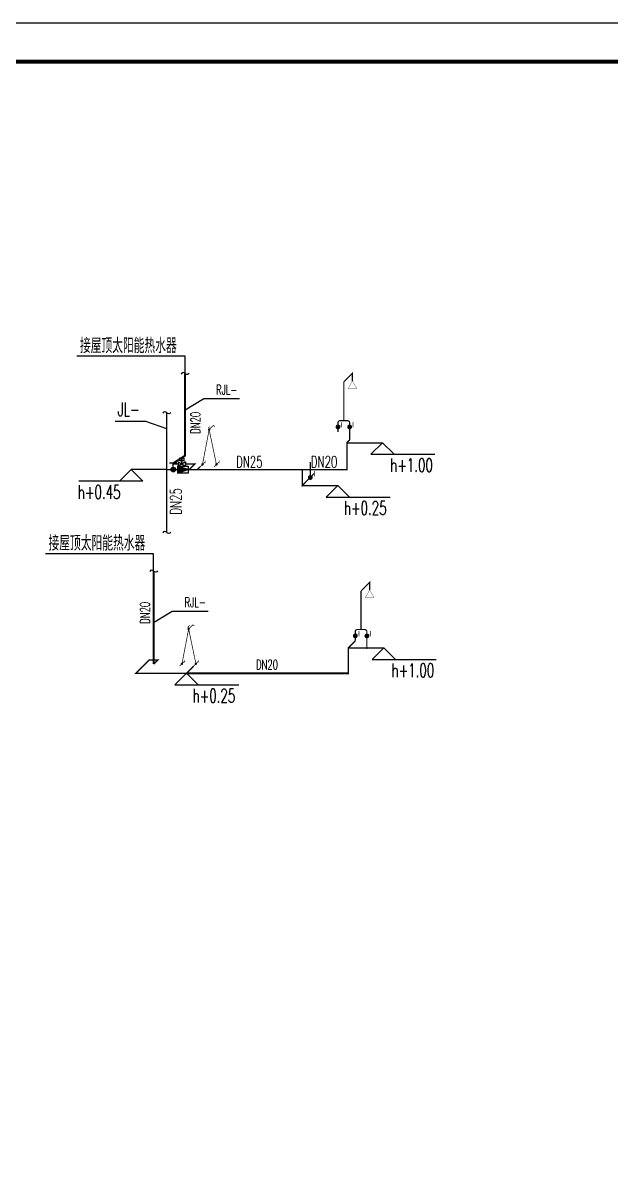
# Model space of a CAD drawing. Extents: x -216126 to 1846968, y -229642 to 543368.
# Drawn here: x 384557 to 392151, y 219677 to 234510 of the extents above; entities that cross this region are included whole.
import ezdxf
from ezdxf.enums import TextEntityAlignment as Align

# ---------------------------------------------------------------- set-up
doc = ezdxf.new("R2010")
doc.units = 0
doc.header["$LTSCALE"] = 1000
doc.header["$MEASUREMENT"] = 0
for name, color, linetype in [('DIM_热给水', 3, 'Continuous'), ('DIM_给水', 3, 'Continuous'), ('EQUIP_热给水', 7, 'Continuous'), ('EQUIP_给水', 7, 'Continuous'), ('EVALVE_给水', 7, 'Continuous'), ('PIPE-热给水', 5, 'Continuous'), ('PIPE-给水', 3, 'Continuous'), ('S_WALL', 9, 'Continuous'), ('TEXT_热给水', 7, 'Continuous'), ('TEXT_给水', 7, 'Continuous'), ('TK', 4, 'Continuous'), ('TWT_TEXT', 7, 'Continuous'), ('VALVE_给水', 7, 'Continuous')]:
    doc.layers.add(name, color=color, linetype=linetype)
doc.styles.add('_TCH_DIM', font='SIMPLEX', dxfattribs={"bigfont": 'GBCBIG'})
doc.styles.add('_TWT_DIM_ELE', font='SIMPLEX', dxfattribs={"width": 0.8, "height": 3, "bigfont": 'HZTXT'})
doc.styles.add('_TWT_PIPEDN', font='SIMPLEX', dxfattribs={"width": 0.8, "height": 3, "bigfont": 'HZTXT'})
doc.styles.add('_TWT_SERIAL', font='COMPLEX', dxfattribs={"width": 0.8, "height": 3, "bigfont": 'HZTXT'})
doc.styles.add('HZ', font='rs', dxfattribs={"width": 0.8, "bigfont": 'hztxt'})

# ---------------------------------------------------------------- blocks, each defined once
blk = doc.blocks.new('GeYuanFrame_85425800', base_point=(20.09, 4.53))
at = {"layer": 'TK'}
blk.add_lwpolyline([(20.09, 4.53), (20.09, 598.53), (861.09, 598.53), (861.09, 4.53)], close=True, dxfattribs=at)
at = {"layer": 'TK', "const_width": 1}
blk.add_lwpolyline([(45.09, 588.53), (851.09, 588.53), (851.09, 14.53), (45.09, 14.53)], close=True, dxfattribs=at)
blk = doc.blocks.new('$EVALVE$00000018')
for p, q in [((-125, 72), (125, -72)), ((125, 72), (-125, -72)), ((-125, 72), (-125, -72)), ((0, 0), (0, 104)), ((125, 72), (125, -72))]:
    blk.add_line(p, q)
blk.add_lwpolyline([(73, 106), (-66, 106), (-66, 206), (73, 206)], close=True)
for p in [(-125, 0), (125, 0)]:
    blk.add_point(p)
at = {"style": 'HZ', "width": 0.758801}
blk.add_text('M', height=69.3, dxfattribs=at).set_placement((-24, 125), (26, 125), align=Align.FIT)
blk = doc.blocks.new('$VALVE$00000497')
for p, q in [((78, 138), (-78, 138)), ((0, 50), (0, 138))]:
    blk.add_line(p, q)
at = {"const_width": 49.6}
blk.add_lwpolyline([(25, 0, 1), (-25, 0, 1)], format="xyb", close=True, dxfattribs=at)
blk.add_circle((0, 0), 50)
blk = doc.blocks.new('$VALVE$00000752')
for p, q in [((-112.5, 75), (112.5, 75)), ((112.5, 75), (112.5, -75)), ((112.5, -75), (-112.5, -75))]:
    blk.add_line(p, q)
blk.add_lwpolyline([(-112.5, -75), (112.5, 0), (-112.5, 75)], close=True)
for p in [(-112.5, 0), (112.5, 0)]:
    blk.add_point(p)
blk.add_solid([(-112.5, 75), (112.5, 0), (-112.5, -75)])
blk = doc.blocks.new('$ATTACHMENT$00000174')
for points, const_width in [([(390, 1603), (103, 103)], 30), ([(337, 1667), (432, 1763)], 15), ([(390, 1603), (567, 1780), (631, 1732)], 30), ([(390, 1721), (390, 1603)], 30), ([(390, 1603), (703, 103)], 30), ([(0, 0), (220, 220)], 30), ([(220, 278), (220, 154)], 15), ([(600, -2), (820, 218)], 30), ([(820, 276), (820, 152)], 15)]:
    blk.add_lwpolyline(points, dxfattribs=dict(const_width=const_width))
at = {"const_width": 50}
for points in [[(365, 1603, 1), (415, 1603, 1)], [(78, 105, 1), (128, 105, 1)], [(678, 103, 1), (728, 103, 1)]]:
    blk.add_lwpolyline(points, format="xyb", close=True, dxfattribs=at)
blk = doc.blocks.new('$ATTACHMENT$00000127')
for points, const_width in [([(137, 136), (137, 536)], 30), ([(241, 306), (241, 163)], 15), ([(0, 0), (241, 241)], 30)]:
    blk.add_lwpolyline(points, dxfattribs=dict(const_width=const_width))
at = {"const_width": 62.5}
blk.add_lwpolyline([(169, 136, -1), (106, 136, -1)], format="xyb", close=True, dxfattribs=at)
blk = doc.blocks.new('$ATTACHMENT$00000163')
for points, const_width in [([(-150, 1500), (72, 1722), (72, 1522)], 30), ([(-150, 500), (-150, 1500)], 30), ([(-305, 307), (-206, 406)], 5), ([(-206, 326), (-206, 459)], 15), ([(-5, 307), (90, 402)], 5), ([(90, 327), (90, 460)], 15)]:
    blk.add_lwpolyline(points, dxfattribs=dict(const_width=const_width))
at = {"const_width": 7.5}
blk.add_lwpolyline([(72, 1522), (-41, 1327), (184, 1327)], close=True, dxfattribs=at)
at = {"const_width": 62.5}
for points in [[(-331, 336, 1), (-269, 336, 1)], [(-31, 336, 1), (31, 336, 1)]]:
    blk.add_lwpolyline(points, format="xyb", close=True, dxfattribs=at)
at = {"const_width": 30}
blk.add_lwpolyline([(-300, 209), (-300, 444, -0.324957), (-259, 500), (-58, 500, -0.413479), (0, 442), (0, 0)], format="xyb", dxfattribs=at)
at = {"style": 'HZ', "width": 0.7, "flags": 1}
for tag in ['UNIT', 'SPEC', 'WHAT']:
    blk.add_attdef(tag, (0, 0), '', height=0.001, dxfattribs=at)
blk = doc.blocks.new('$TwtSys$00000132')
at = {"elevation": 0}
blk.add_lwpolyline([(7, -101, -0.575183), (0, 0, 0.604745), (-11, 101, 16.924828)], format="xyb", dxfattribs=at)

msp = doc.modelspace()

# ---------------------------------------------------------------- hatches: boundary and pattern name
at = {"layer": 'PIPE-热给水'}
for points in [[(386650.4, 228919.8), (386657.2, 228909.3), (386662.9, 228913)], [(386650.4, 228919.8), (386662.9, 228919.8), (386662.9, 228913)], [(388756.9, 226107.6), (388756.9, 226095.1), (388765.7, 226095.1)]]:
    msp.add_hatch(color=256, dxfattribs=at).paths.add_polyline_path(points)
at = {"layer": 'PIPE-热给水', "linetype": 'Continuous'}
for points in [[(388756.9, 226436), (388750.7, 226442.2), (388748.2, 226439.6)], [(388756.9, 226436), (388748.2, 226436), (388748.2, 226439.6)], [(386186.2, 226277.4), (386180.1, 226283.6), (386182.6, 226286.2)], [(386186.2, 226277.4), (386186.2, 226286.2), (386182.6, 226286.2)], [(386296.5, 226277.4), (386296.5, 226286.2), (386317.6, 226286.2)], [(386296.5, 226277.4), (386302.7, 226271.3), (386317.6, 226286.2)], [(386016.4, 226107.6), (386010.2, 226113.8), (385995.3, 226098.9)], [(386016.4, 226107.6), (386016.4, 226098.9), (385995.3, 226098.9)], [(388756.9, 226107.6), (388765.7, 226107.6), (388765.7, 226095.1)]]:
    msp.add_hatch(color=256, dxfattribs=at).paths.add_polyline_path(points)
at = {"layer": 'PIPE-给水', "linetype": 'Continuous'}
for points in [[(388739.3, 229086.5), (388733.1, 229092.7), (388730.6, 229090.1)], [(388739.3, 229086.5), (388730.6, 229086.5), (388730.6, 229090.1)], [(386777.3, 228812.5), (386783.5, 228806.3), (386798.5, 228821.3)], [(386777.3, 228812.5), (386777.3, 228821.3), (386798.5, 228821.3)], [(388739.3, 228739), (388739.3, 228730.2), (388748.1, 228730.2)], [(388739.3, 228739), (388748.1, 228739), (388748.1, 228730.2)], [(388162.8, 228533.5), (388169, 228527.3), (388154.1, 228512.4)], [(388162.8, 228533.5), (388154.1, 228533.5), (388154.1, 228512.4)]]:
    msp.add_hatch(color=256, dxfattribs=at).paths.add_polyline_path(points)

# ---------------------------------------------------------------- linework, layer by layer
at = {"color": 3}
for p, q in [((388739.3, 229086.5), (389198.8, 229086.5)), ((386413.6, 228739), (385954.1, 228739)), ((388162.8, 228533.5), (388622.3, 228533.5)), ((388756.9, 226436), (389216.4, 226436))]:
    msp.add_line(p, q, dxfattribs=at)
at = {"layer": 'DIM_热给水'}
for p, q in [((386650.4, 230203.9), (385252.4, 230203.9)), ((386650.4, 229978.9), (386650.4, 230203.9)), ((386650.4, 229509.1), (386890.5, 229657.8)), ((386890.5, 229657.8), (387352.4, 229657.8)), ((386244.4, 227652.1), (384846.3, 227652.1)), ((386244.4, 227427.1), (386244.4, 227652.1)), ((386244.4, 226763.3), (386484.5, 226912.1)), ((386484.5, 226912.1), (386946.4, 226912.1))]:
    msp.add_line(p, q, dxfattribs=at)
at = {"layer": 'DIM_给水'}
for p, q in [((386144.6, 229360), (385745.5, 229360)), ((386413.6, 229264.6), (386144.6, 229360)), ((389198.8, 229086.5), (389048.8, 228936.5)), ((389198.8, 229086.5), (389348.8, 228936.5)), ((389048.8, 228936.5), (389873.5, 228936.5)), ((385954.1, 228739), (385804.1, 228589)), ((385954.1, 228739), (386104.1, 228589)), ((386104.1, 228589), (385279.4, 228589)), ((388622.3, 228533.5), (388472.3, 228383.5)), ((388622.3, 228533.5), (388772.3, 228383.5)), ((388472.3, 228383.5), (389297, 228383.5)), ((389216.4, 226436), (389066.4, 226286)), ((389216.4, 226436), (389366.4, 226286)), ((389066.4, 226286), (389891.1, 226286)), ((386667.9, 226107.6), (386517.9, 225957.6)), ((386667.9, 226107.6), (386817.9, 225957.6)), ((386517.9, 225957.6), (387342.6, 225957.6))]:
    msp.add_line(p, q, dxfattribs=at)
at = {"layer": 'PIPE-热给水', "ltscale": 0.5, "const_width": 25}
for points in [[(386650.4, 228919.8), (386650.4, 229978.9)], [(386650.4, 228919.8), (386497.8, 228821.9)], [(386244.4, 226225.4), (386244.4, 227427.1)], [(386667.9, 226107.6), (388756.9, 226107.6)]]:
    msp.add_lwpolyline(points, dxfattribs=at)
at = {"layer": 'PIPE-热给水', "linetype": 'Continuous', "ltscale": 0.5, "const_width": 17.5}
for points in [[(388756.9, 226436), (388848.1, 226527.2)], [(388756.9, 226107.6), (388756.9, 226436)], [(386186.2, 226277.4), (386016.4, 226107.6)], [(386244.4, 226277.4), (386186.2, 226277.4)], [(386296.5, 226277.4), (386244.4, 226277.4)], [(386244.4, 226225.4), (386296.5, 226277.4)], [(386244.4, 226225.4), (386244.4, 226277.4)], [(386667.9, 226107.6), (386759.1, 226198.8)], [(386016.4, 226107.6), (386667.9, 226107.6)]]:
    msp.add_lwpolyline(points, dxfattribs=at)
at = {"layer": 'PIPE-给水', "linetype": 'Continuous', "ltscale": 0.5, "const_width": 17.5}
for points in [[(386413.6, 228739), (386413.6, 229473.1)], [(388739.3, 229086.5), (388775, 229122.2)], [(388739.3, 228739), (388739.3, 229086.5)], [(386413.6, 228739), (386553.8, 228739)], [(386413.6, 227927), (386413.6, 228739)], [(386561, 228812.5), (386487.1, 228812.5)], [(386777.3, 228812.5), (386654.7, 228812.5)], [(386688.8, 228739), (386703.8, 228739)], [(386703.8, 228739), (386703.5, 228738.6)], [(386777.3, 228812.5), (386703.8, 228739)], [(386703.8, 228739), (386808.3, 228739)], [(386808.3, 228739), (386844, 228774.7)], [(386808.3, 228739), (388162.8, 228739)], [(388162.8, 228739), (388739.3, 228739)], [(388162.8, 228739), (388162.8, 228533.5)], [(388162.8, 228533.5), (388198.5, 228569.2)]]:
    msp.add_lwpolyline(points, dxfattribs=at)

# ---------------------------------------------------------------- block references
at = {"layer": 'EQUIP_热给水', "xscale": 0.5, "yscale": 0.5, "zscale": 0.5, "rotation": 90}
for p in [(386650.4, 229978.9), (386244.4, 227427.1)]:
    msp.add_blockref('$TwtSys$00000132', p, dxfattribs=at)
at = {"layer": 'EQUIP_给水'}
for name, p, xscale, yscale, zscale in [('$ATTACHMENT$00000163', (388775, 229122.2), 0.5, 0.5, 0.5), ('$ATTACHMENT$00000174', (386844, 228774.7), 0.3, 0.3, 0.3), ('$ATTACHMENT$00000127', (388198.5, 228569.2), 0.5, 0.5, 0.5), ('$ATTACHMENT$00000163', (388998.1, 226422.7), 0.5, 0.5, 0.5), ('$ATTACHMENT$00000174', (386579.1, 226199.3), 0.3, 0.3, 0.3)]:
    msp.add_blockref(name, p, dxfattribs=dict(at, xscale=xscale, yscale=yscale, zscale=zscale))
at = {"layer": 'EQUIP_给水', "xscale": 0.5, "yscale": 0.5, "zscale": 0.5, "rotation": 90}
for p in [(386413.6, 229473.1), (386413.6, 227927)]:
    msp.add_blockref('$TwtSys$00000132', p, dxfattribs=at)
at = {"layer": 'EVALVE_给水', "xscale": 0.375, "yscale": 0.375, "zscale": 0.375}
msp.add_blockref('$EVALVE$00000018', (386607.9, 228812.5), dxfattribs=at)
at = {"layer": 'S_WALL', "xscale": 50, "yscale": 50, "zscale": 50}
msp.add_blockref('GeYuanFrame_85425800', (373449.5, 204809.5), dxfattribs=at)
at = {"layer": 'VALVE_给水', "xscale": 0.6, "yscale": 0.6, "zscale": 0.6}
for name, p in [('$VALVE$00000497', (386497.8, 228739)), ('$VALVE$00000752', (386621.3, 228739))]:
    msp.add_blockref(name, p, dxfattribs=at)

# ---------------------------------------------------------------- texts
at = {"layer": 'TEXT_热给水', "style": '_TWT_PIPEDN', "width": 0.64}
for p in [(386846.1, 229200.7), (386194.4, 226746.1)]:
    msp.add_text('DN20', height=125, rotation=90, dxfattribs=at).set_placement(p)
msp.add_text('DN20', height=125, dxfattribs=at).set_placement((387565.8, 226157.6))
at = {"layer": 'TEXT_给水', "linetype": 'Continuous', "style": '_TWT_PIPEDN', "width": 0.64}
for s, p in [('DN25', (387309.6, 228764)), ('DN20', (388275.1, 228764))]:
    msp.add_text(s, height=150, dxfattribs=at).set_placement(p)
msp.add_text('DN25', height=150, rotation=90, dxfattribs=at).set_placement((386605.9, 228157))
at = {"layer": 'TWT_TEXT', "style": '_TCH_DIM'}
for p in [(385292.4, 230243.9), (384886.3, 227692.1)]:
    msp.add_text('接屋顶太阳能热水器', height=192.91, dxfattribs=at).set_placement(p)
at = {"layer": 'TWT_TEXT', "width": 0.64}
for s, height, style, p in [('RJL-', 125, '_TWT_SERIAL', (387049.3, 229707.8)), ('JL-', 175, '_TWT_SERIAL', (385780.5, 229430)), ('h+1.00', 175, '_TWT_DIM_ELE', (389298.5, 228709)), ('h+0.45', 175, '_TWT_DIM_ELE', (385264.4, 228361.5)), ('h+0.25', 175, '_TWT_DIM_ELE', (388700.6, 228156)), ('RJL-', 125, '_TWT_SERIAL', (386643.3, 226962.1)), ('h+1.00', 175, '_TWT_DIM_ELE', (389316.1, 226058.5)), ('h+0.25', 175, '_TWT_DIM_ELE', (386746.3, 225730.1))]:
    msp.add_text(s, height=height, dxfattribs=dict(at, style=style)).set_placement(p)

doc.saveas('drawing.dxf')
